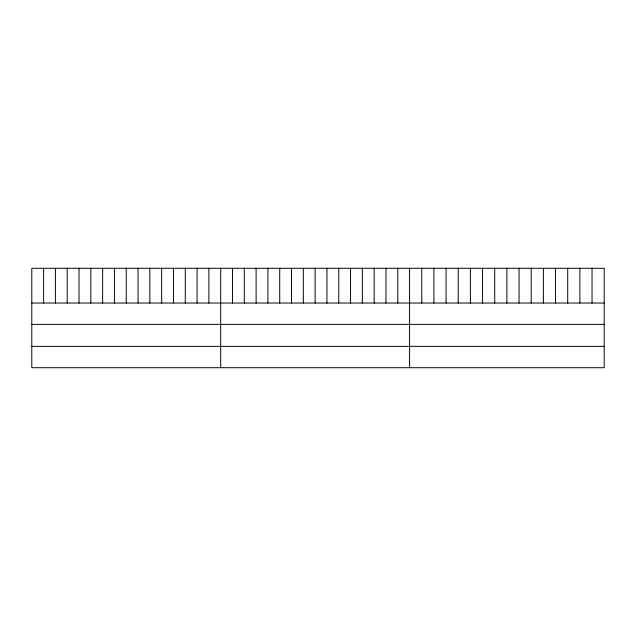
<?xml version="1.0" encoding="UTF-8"?>
<svg xmlns="http://www.w3.org/2000/svg" width="636" height="636" viewBox="0 0 636 636"><rect width="100%" height="100%" fill="white"/><g stroke="black" fill="none" stroke-linecap="round" stroke-linejoin="round"><path stroke-width="0.95" d="M604.2 303.038L604.2 367.703L31.8 367.703L31.8 268.297L604.2 268.297L604.2 303.038L31.8 303.038M31.8 324.376L604.2 324.376M31.8 346.366L604.2 346.366M592.037 268.297L592.037 303.038M579.873 268.297L579.873 303.038M567.71 268.297L567.71 303.038M555.546 268.297L555.546 303.038M543.383 268.297L543.383 303.038M531.219 268.297L531.219 303.038M519.056 268.297L519.056 303.038M506.892 268.297L506.892 303.038M494.728 268.297L494.728 303.038M482.565 268.297L482.565 303.038M470.402 268.297L470.402 303.038M458.238 268.297L458.238 303.038M446.075 268.297L446.075 303.038M433.911 268.297L433.911 303.038M421.748 268.297L421.748 303.038M409.584 268.297L409.584 367.703M397.778 268.297L397.778 303.038M385.973 268.297L385.973 303.038M374.167 268.297L374.167 303.038M362.361 268.297L362.361 303.038M350.555 268.297L350.555 303.038M338.75 268.297L338.75 303.038M326.944 268.297L326.944 303.038M315.138 268.297L315.138 303.038M303.332 268.297L303.332 303.038M291.526 268.297L291.526 303.038M279.721 268.297L279.721 303.038M267.915 268.297L267.915 303.038M256.109 268.297L256.109 303.038M244.304 268.297L244.304 303.038M232.498 268.297L232.498 303.038M220.692 268.297L220.692 367.703M208.886 268.297L208.886 303.038M197.081 268.297L197.081 303.038M185.275 268.297L185.275 303.038M173.469 268.297L173.469 303.038M161.663 268.297L161.663 303.038M149.858 268.297L149.858 303.038M138.052 268.297L138.052 303.038M126.246 268.297L126.246 303.038M114.44 268.297L114.44 303.038M102.635 268.297L102.635 303.038M90.829 268.297L90.829 303.038M79.023 268.297L79.023 303.038M67.217 268.297L67.217 303.038M55.412 268.297L55.412 303.038M43.606 268.297L43.606 303.038"/></g></svg>
